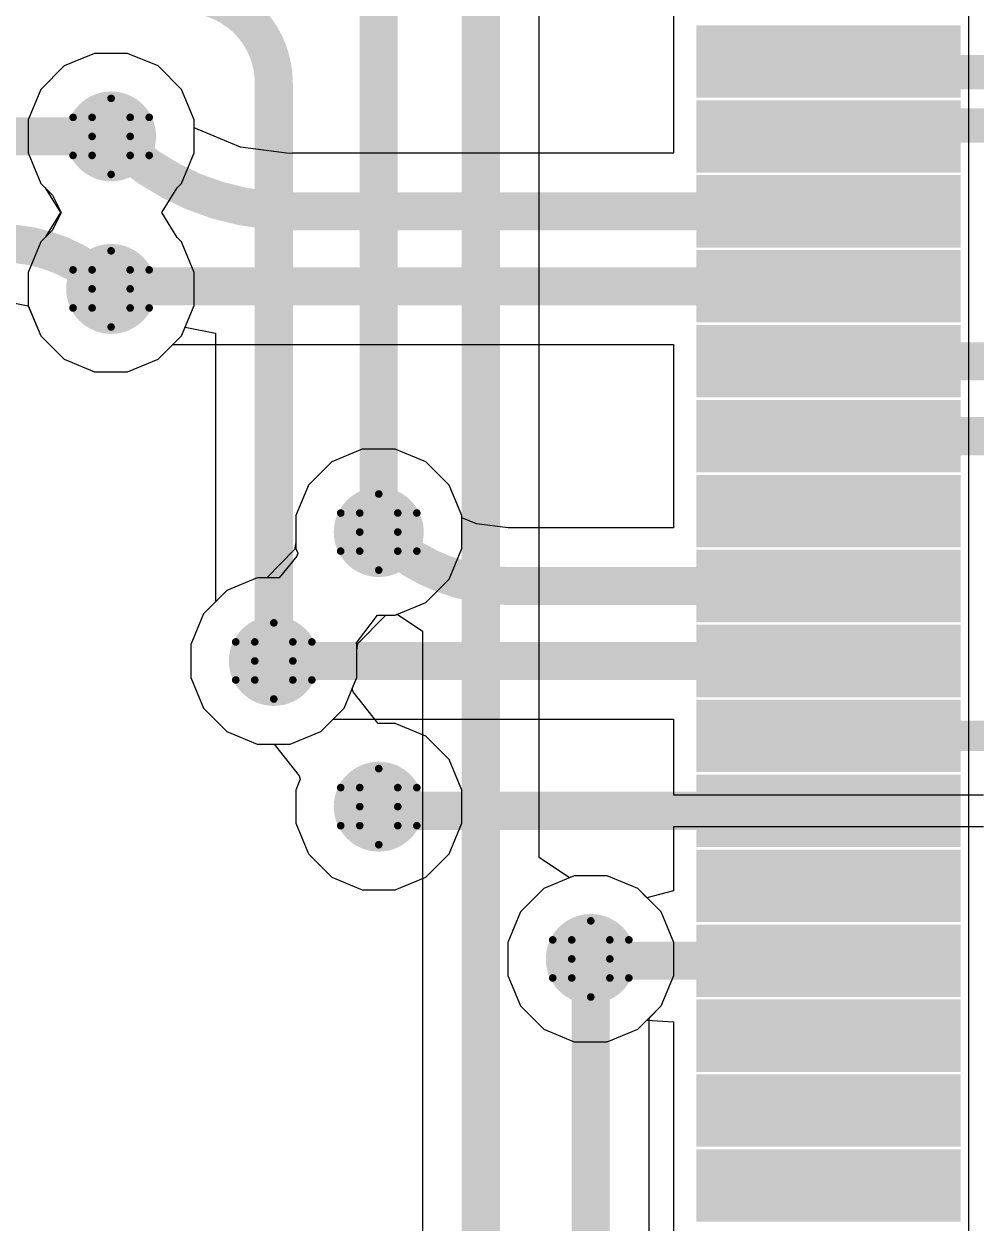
# Model space of a CAD drawing. Header units: inches. Extents: x 24 to 500, y 68 to 269.
# Drawn here: x 352.99 to 359.34, y 151.12 to 159.12 of the extents above; entities that cross this region are included whole.
import ezdxf

# ---------------------------------------------------------------- set-up
doc = ezdxf.new("R2010")
doc.units = ezdxf.units.IN
for name, color, linetype in [('Bottom Layer', 5, 'Continuous'), ('Drill Drawing', 1, 'Continuous'), ('Layer 1', 16, 'Continuous'), ('Layer 2', 76, 'Continuous'), ('Top Layer', 1, 'Continuous'), ('Top Paste', 8, 'Continuous'), ('Top Solder', 216, 'Continuous'), ('Via Holes', 16, 'Continuous')]:
    doc.layers.add(name, color=color, linetype=linetype)

# ---------------------------------------------------------------- blocks, each defined once
blk = doc.blocks.new('LQFP_144_20_20__68')
at = {"layer": 'Top Layer'}
for points in [[(9.9, 6.89), (11.46, 6.89), (11.46, 6.61), (9.9, 6.61)], [(9.9, 6.39), (11.46, 6.39), (11.46, 6.11), (9.9, 6.11)], [(9.9, 5.89), (11.46, 5.89), (11.46, 5.61), (9.9, 5.61)], [(9.9, 5.39), (11.46, 5.39), (11.46, 5.11), (9.9, 5.11)], [(9.9, 4.89), (11.46, 4.89), (11.46, 4.61), (9.9, 4.61)], [(9.9, 4.39), (11.46, 4.39), (11.46, 4.11), (9.9, 4.11)], [(9.9, 3.89), (11.46, 3.89), (11.46, 3.61), (9.9, 3.61)], [(9.9, 3.39), (11.46, 3.39), (11.46, 3.11), (9.9, 3.11)], [(9.9, 2.89), (11.46, 2.89), (11.46, 2.61), (9.9, 2.61)], [(9.9, 2.39), (11.46, 2.39), (11.46, 2.11), (9.9, 2.11)], [(9.9, 1.89), (11.46, 1.89), (11.46, 1.61), (9.9, 1.61)], [(9.9, 1.39), (11.46, 1.39), (11.46, 1.11), (9.9, 1.11)], [(9.9, 0.89), (11.46, 0.89), (11.46, 0.61), (9.9, 0.61)], [(9.9, 0.39), (11.46, 0.39), (11.46, 0.11), (9.9, 0.11)], [(9.9, -0.11), (11.46, -0.11), (11.46, -0.39), (9.9, -0.39)], [(9.9, -0.61), (11.46, -0.61), (11.46, -0.89), (9.9, -0.89)]]:
    blk.add_hatch(color=1, dxfattribs=at).paths.add_polyline_path(points)
at = {"layer": 'Top Paste'}
for points in [[(9.9, 6.89), (11.46, 6.89), (11.46, 6.61), (9.9, 6.61)], [(9.9, 6.39), (11.46, 6.39), (11.46, 6.11), (9.9, 6.11)], [(9.9, 5.89), (11.46, 5.89), (11.46, 5.61), (9.9, 5.61)], [(9.9, 5.39), (11.46, 5.39), (11.46, 5.11), (9.9, 5.11)], [(9.9, 4.89), (11.46, 4.89), (11.46, 4.61), (9.9, 4.61)], [(9.9, 4.39), (11.46, 4.39), (11.46, 4.11), (9.9, 4.11)], [(9.9, 3.89), (11.46, 3.89), (11.46, 3.61), (9.9, 3.61)], [(9.9, 3.39), (11.46, 3.39), (11.46, 3.11), (9.9, 3.11)], [(9.9, 2.89), (11.46, 2.89), (11.46, 2.61), (9.9, 2.61)], [(9.9, 2.39), (11.46, 2.39), (11.46, 2.11), (9.9, 2.11)], [(9.9, 1.89), (11.46, 1.89), (11.46, 1.61), (9.9, 1.61)], [(9.9, 1.39), (11.46, 1.39), (11.46, 1.11), (9.9, 1.11)], [(9.9, 0.89), (11.46, 0.89), (11.46, 0.61), (9.9, 0.61)], [(9.9, 0.39), (11.46, 0.39), (11.46, 0.11), (9.9, 0.11)], [(9.9, -0.11), (11.46, -0.11), (11.46, -0.39), (9.9, -0.39)], [(9.9, -0.61), (11.46, -0.61), (11.46, -0.89), (9.9, -0.89)]]:
    blk.add_hatch(color=8, dxfattribs=at).paths.add_polyline_path(points)
at = {"layer": 'Top Solder'}
for points in [[(9.7984, 6.9916), (11.5616, 6.9916), (11.5616, 6.5084), (9.7984, 6.5084)], [(9.7984, 6.4916), (11.5616, 6.4916), (11.5616, 6.0084), (9.7984, 6.0084)], [(9.7984, 5.9916), (11.5616, 5.9916), (11.5616, 5.5084), (9.7984, 5.5084)], [(9.7984, 5.4916), (11.5616, 5.4916), (11.5616, 5.0084), (9.7984, 5.0084)], [(9.7984, 4.9916), (11.5616, 4.9916), (11.5616, 4.5084), (9.7984, 4.5084)], [(9.7984, 4.4916), (11.5616, 4.4916), (11.5616, 4.0084), (9.7984, 4.0084)], [(9.7984, 3.9916), (11.5616, 3.9916), (11.5616, 3.5084), (9.7984, 3.5084)], [(9.7984, 3.4916), (11.5616, 3.4916), (11.5616, 3.0084), (9.7984, 3.0084)], [(9.7984, 2.9916), (11.5616, 2.9916), (11.5616, 2.5084), (9.7984, 2.5084)], [(9.7984, 2.4916), (11.5616, 2.4916), (11.5616, 2.0084), (9.7984, 2.0084)], [(9.7984, 1.9916), (11.5616, 1.9916), (11.5616, 1.5084), (9.7984, 1.5084)], [(9.7984, 1.4916), (11.5616, 1.4916), (11.5616, 1.0084), (9.7984, 1.0084)], [(9.7984, 0.9916), (11.5616, 0.9916), (11.5616, 0.5084), (9.7984, 0.5084)], [(9.7984, 0.4916), (11.5616, 0.4916), (11.5616, 0.0084), (9.7984, 0.0084)], [(9.7984, -0.0084), (11.5616, -0.0084), (11.5616, -0.4916), (9.7984, -0.4916)], [(9.7984, -0.5084), (11.5616, -0.5084), (11.5616, -0.9916), (9.7984, -0.9916)]]:
    blk.add_hatch(color=216, dxfattribs=at).paths.add_polyline_path(points)

msp = doc.modelspace()

# ---------------------------------------------------------------- hatches: boundary and pattern name
at = {"layer": 'Bottom Layer'}
h = msp.add_hatch(color=5, dxfattribs=at)
edge = h.paths.add_edge_path()
edge.add_arc((353.568, 158.3706), 0.3, 0, 360)
h = msp.add_hatch(color=5, dxfattribs=at)
edge = h.paths.add_edge_path()
edge.add_arc((353.568, 157.353), 0.3, 0, 360)
h = msp.add_hatch(color=5, dxfattribs=at)
edge = h.paths.add_edge_path()
edge.add_arc((355.3537, 155.7306), 0.3, 0, 360)
h = msp.add_hatch(color=5, dxfattribs=at)
edge = h.paths.add_edge_path()
edge.add_arc((354.6534, 154.8706), 0.3, 0, 360)
h = msp.add_hatch(color=5, dxfattribs=at)
edge = h.paths.add_edge_path()
edge.add_arc((355.3537, 153.8986), 0.3, 0, 360)
h = msp.add_hatch(color=5, dxfattribs=at)
edge = h.paths.add_edge_path()
edge.add_arc((356.7684, 152.8826), 0.3, 0, 360)
at = {"layer": 'Layer 1'}
h = msp.add_hatch(color=16, dxfattribs=at)
edge = h.paths.add_edge_path()
edge.add_arc((353.568, 158.3706), 0.3, 0, 360)
h = msp.add_hatch(color=16, dxfattribs=at)
edge = h.paths.add_edge_path()
edge.add_arc((353.568, 157.353), 0.3, 0, 360)
h = msp.add_hatch(color=16, dxfattribs=at)
edge = h.paths.add_edge_path()
edge.add_arc((355.3537, 155.7306), 0.3, 0, 360)
h = msp.add_hatch(color=16, dxfattribs=at)
edge = h.paths.add_edge_path()
edge.add_arc((354.6534, 154.8706), 0.3, 0, 360)
h = msp.add_hatch(color=16, dxfattribs=at)
edge = h.paths.add_edge_path()
edge.add_arc((355.3537, 153.8986), 0.3, 0, 360)
h = msp.add_hatch(color=16, dxfattribs=at)
edge = h.paths.add_edge_path()
edge.add_arc((356.7684, 152.8826), 0.3, 0, 360)
at = {"layer": 'Layer 2'}
h = msp.add_hatch(color=76, dxfattribs=at)
edge = h.paths.add_edge_path()
edge.add_arc((353.568, 158.3706), 0.3, 0, 360)
h = msp.add_hatch(color=76, dxfattribs=at)
edge = h.paths.add_edge_path()
edge.add_arc((353.568, 157.353), 0.3, 0, 360)
h = msp.add_hatch(color=76, dxfattribs=at)
edge = h.paths.add_edge_path()
edge.add_arc((355.3537, 155.7306), 0.3, 0, 360)
h = msp.add_hatch(color=76, dxfattribs=at)
edge = h.paths.add_edge_path()
edge.add_arc((354.6534, 154.8706), 0.3, 0, 360)
h = msp.add_hatch(color=76, dxfattribs=at)
edge = h.paths.add_edge_path()
edge.add_arc((355.3537, 153.8986), 0.3, 0, 360)
h = msp.add_hatch(color=76, dxfattribs=at)
edge = h.paths.add_edge_path()
edge.add_arc((356.7684, 152.8826), 0.3, 0, 360)
at = {"layer": 'Top Layer'}
h = msp.add_hatch(color=1, dxfattribs=at)
edge = h.paths.add_edge_path()
edge.add_arc((353.568, 158.3706), 0.3, 0, 360)
h = msp.add_hatch(color=1, dxfattribs=at)
edge = h.paths.add_edge_path()
edge.add_arc((353.568, 157.353), 0.3, 0, 360)
h = msp.add_hatch(color=1, dxfattribs=at)
edge = h.paths.add_edge_path()
edge.add_arc((355.3537, 155.7306), 0.3, 0, 360)
h = msp.add_hatch(color=1, dxfattribs=at)
edge = h.paths.add_edge_path()
edge.add_arc((354.6534, 154.8706), 0.3, 0, 360)
h = msp.add_hatch(color=1, dxfattribs=at)
edge = h.paths.add_edge_path()
edge.add_arc((355.3537, 153.8986), 0.3, 0, 360)
h = msp.add_hatch(color=1, dxfattribs=at)
edge = h.paths.add_edge_path()
edge.add_arc((356.7684, 152.8826), 0.3, 0, 360)
at = {"layer": 'Via Holes'}
h = msp.add_hatch(color=7, dxfattribs=at)
edge = h.paths.add_edge_path()
edge.add_arc((353.568, 158.3706), 0.15, 0, 360)
h = msp.add_hatch(color=7, dxfattribs=at)
edge = h.paths.add_edge_path()
edge.add_arc((353.568, 157.353), 0.15, 0, 360)
h = msp.add_hatch(color=7, dxfattribs=at)
edge = h.paths.add_edge_path()
edge.add_arc((355.3537, 155.7306), 0.15, 0, 360)
h = msp.add_hatch(color=7, dxfattribs=at)
edge = h.paths.add_edge_path()
edge.add_arc((354.6534, 154.8706), 0.15, 0, 360)
h = msp.add_hatch(color=7, dxfattribs=at)
edge = h.paths.add_edge_path()
edge.add_arc((355.3537, 153.8986), 0.15, 0, 360)
h = msp.add_hatch(color=7, dxfattribs=at)
edge = h.paths.add_edge_path()
edge.add_arc((356.7684, 152.8826), 0.15, 0, 360)

# ---------------------------------------------------------------- linework, layer by layer
at = {"layer": 'Bottom Layer'}
for p, q in [((359.2882, 163.0794), (359.2882, 143.7767)), ((356.4232, 153.559), (356.4232, 160.0706)), ((352.8508, 157.2731), (353.015, 157.2404)), ((353.015, 157.2404), (353.0983, 157.0392)), ((354.0377, 157.0392), (354.0619, 157.0978)), ((354.0619, 157.0978), (354.2649, 157.0574)), ((354.2649, 157.0574), (354.2649, 155.2656)), ((353.0983, 157.0392), (353.2542, 156.8833)), ((353.8818, 156.8833), (354.0377, 157.0392)), ((353.2542, 156.8833), (353.4578, 156.799)), ((353.6782, 156.799), (353.8818, 156.8833)), ((353.4578, 156.799), (353.6782, 156.799)), ((354.2649, 155.2656), (354.1837, 155.1844)), ((354.1837, 155.1844), (354.0994, 154.9808)), ((355.2045, 154.9914), (355.346, 155.1766)), ((355.346, 155.1766), (355.4639, 155.1766)), ((355.4639, 155.1766), (355.4774, 155.1822)), ((355.4774, 155.1822), (355.6462, 155.0694)), ((355.6462, 155.0694), (355.6462, 146.1634)), ((354.0994, 154.9808), (354.0994, 154.7604)), ((355.204, 154.9891), (355.2045, 154.9914)), ((355.2074, 154.9808), (355.204, 154.9891)), ((355.2074, 154.7604), (355.2074, 154.9808)), ((354.0994, 154.7604), (354.1837, 154.5568)), ((355.1231, 154.5568), (355.2074, 154.7604)), ((354.1837, 154.5568), (354.3396, 154.4009)), ((354.9672, 154.4009), (355.1231, 154.5568)), ((354.3396, 154.4009), (354.5432, 154.3166)), ((354.7636, 154.3166), (354.9672, 154.4009)), ((354.5432, 154.3166), (354.7636, 154.3166)), ((356.6262, 153.4233), (356.4232, 153.559)), ((356.6582, 153.4366), (356.6262, 153.4233)), ((356.8786, 153.4366), (356.6582, 153.4366)), ((357.0822, 153.3523), (356.8786, 153.4366)), ((357.2381, 153.1964), (357.0822, 153.3523)), ((357.3224, 152.9928), (357.2381, 153.1964)), ((357.3224, 152.7724), (357.3224, 152.9928)), ((357.2381, 152.5688), (357.3224, 152.7724)), ((357.1569, 152.4876), (357.2381, 152.5688)), ((357.1569, 144.5562), (357.1569, 152.4876))]:
    msp.add_line(p, q, dxfattribs=at)
for points in [[(356.0347, 146.1634, 0.254, 0.254, 0), (356.0347, 160.0706, 0.254, 0.254, 0)], [(354.061, 159.3202, 0.254, 0.254, -0.414214), (354.6534, 158.7277, 0.254, 0.254, 0)], [(355.3537, 155.7306, 0.254, 0.254, 0), (355.3537, 159.3492, 0.254, 0.254, 0)], [(354.6534, 154.8706, 0.254, 0.254, 0), (354.6534, 158.7277, 0.254, 0.254, 0)], [(337.9327, 158.3706, 0.254, 0.254, 0), (353.568, 158.3706, 0.254, 0.254, 0)], [(352.8321, 157.6578, 0.254, 0.254, -0.198912), (353.568, 157.353, 0.254, 0.254, 0)], [(356.7684, 144.5562, 0.254, 0.254, 0), (356.7684, 152.8826, 0.254, 0.254, 0)]]:
    msp.add_lwpolyline(points, format="xyseb", dxfattribs=at)
for points in [[(354.5899, 158.7277, 0.127, 0.127, 1), (354.7169, 158.7277, 0.127, 0.127, 1)], [(354.5899, 158.7277, 0.127, 0.127, 1), (354.7169, 158.7277, 0.127, 0.127, 1)], [(353.5045, 158.3706, 0.127, 0.127, 1), (353.6315, 158.3706, 0.127, 0.127, 1)], [(353.5045, 157.353, 0.127, 0.127, 1), (353.6315, 157.353, 0.127, 0.127, 1)], [(355.2902, 155.7306, 0.127, 0.127, 1), (355.4172, 155.7306, 0.127, 0.127, 1)], [(354.5899, 154.8706, 0.127, 0.127, 1), (354.7169, 154.8706, 0.127, 0.127, 1)], [(356.7049, 152.8826, 0.127, 0.127, 1), (356.8319, 152.8826, 0.127, 0.127, 1)]]:
    msp.add_lwpolyline(points, format="xyseb", close=True, dxfattribs=at)
at = {"layer": 'Drill Drawing'}
for points in [[(353.441, 158.4976, 0.0508, 0.0508, 0), (353.568, 158.6246, 0.0508, 0.0508, 0)], [(353.568, 158.6246, 0.0508, 0.0508, 0), (353.695, 158.4976, 0.0508, 0.0508, 0)], [(353.314, 158.4976, 0.0508, 0.0508, 0), (353.441, 158.3706, 0.0508, 0.0508, 0)], [(353.314, 158.4976, 0.0508, 0.0508, 0), (353.441, 158.4976, 0.0508, 0.0508, 0)], [(353.695, 158.4976, 0.0508, 0.0508, 0), (353.822, 158.4976, 0.0508, 0.0508, 0)], [(353.695, 158.3706, 0.0508, 0.0508, 0), (353.822, 158.4976, 0.0508, 0.0508, 0)], [(353.314, 158.2436, 0.0508, 0.0508, 0), (353.441, 158.3706, 0.0508, 0.0508, 0)], [(353.695, 158.3706, 0.0508, 0.0508, 0), (353.822, 158.2436, 0.0508, 0.0508, 0)], [(353.314, 158.2436, 0.0508, 0.0508, 0), (353.441, 158.2436, 0.0508, 0.0508, 0)], [(353.441, 158.2436, 0.0508, 0.0508, 0), (353.568, 158.1166, 0.0508, 0.0508, 0)], [(353.568, 158.1166, 0.0508, 0.0508, 0), (353.695, 158.2436, 0.0508, 0.0508, 0)], [(353.695, 158.2436, 0.0508, 0.0508, 0), (353.822, 158.2436, 0.0508, 0.0508, 0)], [(353.441, 157.48, 0.0508, 0.0508, 0), (353.568, 157.607, 0.0508, 0.0508, 0)], [(353.568, 157.607, 0.0508, 0.0508, 0), (353.695, 157.48, 0.0508, 0.0508, 0)], [(353.314, 157.48, 0.0508, 0.0508, 0), (353.441, 157.353, 0.0508, 0.0508, 0)], [(353.314, 157.48, 0.0508, 0.0508, 0), (353.441, 157.48, 0.0508, 0.0508, 0)], [(353.695, 157.48, 0.0508, 0.0508, 0), (353.822, 157.48, 0.0508, 0.0508, 0)], [(353.695, 157.353, 0.0508, 0.0508, 0), (353.822, 157.48, 0.0508, 0.0508, 0)], [(353.314, 157.226, 0.0508, 0.0508, 0), (353.441, 157.353, 0.0508, 0.0508, 0)], [(353.695, 157.353, 0.0508, 0.0508, 0), (353.822, 157.226, 0.0508, 0.0508, 0)], [(353.314, 157.226, 0.0508, 0.0508, 0), (353.441, 157.226, 0.0508, 0.0508, 0)], [(353.441, 157.226, 0.0508, 0.0508, 0), (353.568, 157.099, 0.0508, 0.0508, 0)], [(353.568, 157.099, 0.0508, 0.0508, 0), (353.695, 157.226, 0.0508, 0.0508, 0)], [(353.695, 157.226, 0.0508, 0.0508, 0), (353.822, 157.226, 0.0508, 0.0508, 0)], [(355.2267, 155.8576, 0.0508, 0.0508, 0), (355.3537, 155.9846, 0.0508, 0.0508, 0)], [(355.3537, 155.9846, 0.0508, 0.0508, 0), (355.4807, 155.8576, 0.0508, 0.0508, 0)], [(355.0997, 155.8576, 0.0508, 0.0508, 0), (355.2267, 155.7306, 0.0508, 0.0508, 0)], [(355.0997, 155.8576, 0.0508, 0.0508, 0), (355.2267, 155.8576, 0.0508, 0.0508, 0)], [(355.4807, 155.8576, 0.0508, 0.0508, 0), (355.6077, 155.8576, 0.0508, 0.0508, 0)], [(355.4807, 155.7306, 0.0508, 0.0508, 0), (355.6077, 155.8576, 0.0508, 0.0508, 0)], [(355.0997, 155.6036, 0.0508, 0.0508, 0), (355.2267, 155.7306, 0.0508, 0.0508, 0)], [(355.4807, 155.7306, 0.0508, 0.0508, 0), (355.6077, 155.6036, 0.0508, 0.0508, 0)], [(355.0997, 155.6036, 0.0508, 0.0508, 0), (355.2267, 155.6036, 0.0508, 0.0508, 0)], [(355.2267, 155.6036, 0.0508, 0.0508, 0), (355.3537, 155.4766, 0.0508, 0.0508, 0)], [(355.3537, 155.4766, 0.0508, 0.0508, 0), (355.4807, 155.6036, 0.0508, 0.0508, 0)], [(355.4807, 155.6036, 0.0508, 0.0508, 0), (355.6077, 155.6036, 0.0508, 0.0508, 0)], [(354.5264, 154.9976, 0.0508, 0.0508, 0), (354.6534, 155.1246, 0.0508, 0.0508, 0)], [(354.6534, 155.1246, 0.0508, 0.0508, 0), (354.7804, 154.9976, 0.0508, 0.0508, 0)], [(354.3994, 154.9976, 0.0508, 0.0508, 0), (354.5264, 154.8706, 0.0508, 0.0508, 0)], [(354.3994, 154.9976, 0.0508, 0.0508, 0), (354.5264, 154.9976, 0.0508, 0.0508, 0)], [(354.7804, 154.9976, 0.0508, 0.0508, 0), (354.9074, 154.9976, 0.0508, 0.0508, 0)], [(354.7804, 154.8706, 0.0508, 0.0508, 0), (354.9074, 154.9976, 0.0508, 0.0508, 0)], [(354.3994, 154.7436, 0.0508, 0.0508, 0), (354.5264, 154.8706, 0.0508, 0.0508, 0)], [(354.7804, 154.8706, 0.0508, 0.0508, 0), (354.9074, 154.7436, 0.0508, 0.0508, 0)], [(354.3994, 154.7436, 0.0508, 0.0508, 0), (354.5264, 154.7436, 0.0508, 0.0508, 0)], [(354.5264, 154.7436, 0.0508, 0.0508, 0), (354.6534, 154.6166, 0.0508, 0.0508, 0)], [(354.6534, 154.6166, 0.0508, 0.0508, 0), (354.7804, 154.7436, 0.0508, 0.0508, 0)], [(354.7804, 154.7436, 0.0508, 0.0508, 0), (354.9074, 154.7436, 0.0508, 0.0508, 0)], [(355.2267, 154.0256, 0.0508, 0.0508, 0), (355.3537, 154.1526, 0.0508, 0.0508, 0)], [(355.3537, 154.1526, 0.0508, 0.0508, 0), (355.4807, 154.0256, 0.0508, 0.0508, 0)], [(355.0997, 154.0256, 0.0508, 0.0508, 0), (355.2267, 153.8986, 0.0508, 0.0508, 0)], [(355.0997, 154.0256, 0.0508, 0.0508, 0), (355.2267, 154.0256, 0.0508, 0.0508, 0)], [(355.4807, 154.0256, 0.0508, 0.0508, 0), (355.6077, 154.0256, 0.0508, 0.0508, 0)], [(355.4807, 153.8986, 0.0508, 0.0508, 0), (355.6077, 154.0256, 0.0508, 0.0508, 0)], [(355.0997, 153.7716, 0.0508, 0.0508, 0), (355.2267, 153.8986, 0.0508, 0.0508, 0)], [(355.4807, 153.8986, 0.0508, 0.0508, 0), (355.6077, 153.7716, 0.0508, 0.0508, 0)], [(355.0997, 153.7716, 0.0508, 0.0508, 0), (355.2267, 153.7716, 0.0508, 0.0508, 0)], [(355.2267, 153.7716, 0.0508, 0.0508, 0), (355.3537, 153.6446, 0.0508, 0.0508, 0)], [(355.3537, 153.6446, 0.0508, 0.0508, 0), (355.4807, 153.7716, 0.0508, 0.0508, 0)], [(355.4807, 153.7716, 0.0508, 0.0508, 0), (355.6077, 153.7716, 0.0508, 0.0508, 0)], [(356.6414, 153.0096, 0.0508, 0.0508, 0), (356.7684, 153.1366, 0.0508, 0.0508, 0)], [(356.7684, 153.1366, 0.0508, 0.0508, 0), (356.8954, 153.0096, 0.0508, 0.0508, 0)], [(356.5144, 153.0096, 0.0508, 0.0508, 0), (356.6414, 152.8826, 0.0508, 0.0508, 0)], [(356.5144, 153.0096, 0.0508, 0.0508, 0), (356.6414, 153.0096, 0.0508, 0.0508, 0)], [(356.8954, 153.0096, 0.0508, 0.0508, 0), (357.0224, 153.0096, 0.0508, 0.0508, 0)], [(356.8954, 152.8826, 0.0508, 0.0508, 0), (357.0224, 153.0096, 0.0508, 0.0508, 0)], [(356.5144, 152.7556, 0.0508, 0.0508, 0), (356.6414, 152.8826, 0.0508, 0.0508, 0)], [(356.8954, 152.8826, 0.0508, 0.0508, 0), (357.0224, 152.7556, 0.0508, 0.0508, 0)], [(356.5144, 152.7556, 0.0508, 0.0508, 0), (356.6414, 152.7556, 0.0508, 0.0508, 0)], [(356.6414, 152.7556, 0.0508, 0.0508, 0), (356.7684, 152.6286, 0.0508, 0.0508, 0)], [(356.7684, 152.6286, 0.0508, 0.0508, 0), (356.8954, 152.7556, 0.0508, 0.0508, 0)], [(356.8954, 152.7556, 0.0508, 0.0508, 0), (357.0224, 152.7556, 0.0508, 0.0508, 0)]]:
    msp.add_lwpolyline(points, format="xyseb", dxfattribs=at)
for points in [[(353.5553, 158.6246, 0.0254, 0.0254, 1), (353.5807, 158.6246, 0.0254, 0.0254, 1)], [(353.5553, 158.6246, 0.0254, 0.0254, 1), (353.5807, 158.6246, 0.0254, 0.0254, 1)], [(353.3013, 158.4976, 0.0254, 0.0254, 1), (353.3267, 158.4976, 0.0254, 0.0254, 1)], [(353.3013, 158.4976, 0.0254, 0.0254, 1), (353.3267, 158.4976, 0.0254, 0.0254, 1)], [(353.4283, 158.4976, 0.0254, 0.0254, 1), (353.4537, 158.4976, 0.0254, 0.0254, 1)], [(353.4283, 158.4976, 0.0254, 0.0254, 1), (353.4537, 158.4976, 0.0254, 0.0254, 1)], [(353.6823, 158.4976, 0.0254, 0.0254, 1), (353.7077, 158.4976, 0.0254, 0.0254, 1)], [(353.6823, 158.4976, 0.0254, 0.0254, 1), (353.7077, 158.4976, 0.0254, 0.0254, 1)], [(353.8093, 158.4976, 0.0254, 0.0254, 1), (353.8347, 158.4976, 0.0254, 0.0254, 1)], [(353.8093, 158.4976, 0.0254, 0.0254, 1), (353.8347, 158.4976, 0.0254, 0.0254, 1)], [(353.4283, 158.3706, 0.0254, 0.0254, 1), (353.4537, 158.3706, 0.0254, 0.0254, 1)], [(353.4283, 158.3706, 0.0254, 0.0254, 1), (353.4537, 158.3706, 0.0254, 0.0254, 1)], [(353.6823, 158.3706, 0.0254, 0.0254, 1), (353.7077, 158.3706, 0.0254, 0.0254, 1)], [(353.6823, 158.3706, 0.0254, 0.0254, 1), (353.7077, 158.3706, 0.0254, 0.0254, 1)], [(353.3013, 158.2436, 0.0254, 0.0254, 1), (353.3267, 158.2436, 0.0254, 0.0254, 1)], [(353.3013, 158.2436, 0.0254, 0.0254, 1), (353.3267, 158.2436, 0.0254, 0.0254, 1)], [(353.4283, 158.2436, 0.0254, 0.0254, 1), (353.4537, 158.2436, 0.0254, 0.0254, 1)], [(353.4283, 158.2436, 0.0254, 0.0254, 1), (353.4537, 158.2436, 0.0254, 0.0254, 1)], [(353.6823, 158.2436, 0.0254, 0.0254, 1), (353.7077, 158.2436, 0.0254, 0.0254, 1)], [(353.6823, 158.2436, 0.0254, 0.0254, 1), (353.7077, 158.2436, 0.0254, 0.0254, 1)], [(353.8093, 158.2436, 0.0254, 0.0254, 1), (353.8347, 158.2436, 0.0254, 0.0254, 1)], [(353.8093, 158.2436, 0.0254, 0.0254, 1), (353.8347, 158.2436, 0.0254, 0.0254, 1)], [(353.5553, 158.1166, 0.0254, 0.0254, 1), (353.5807, 158.1166, 0.0254, 0.0254, 1)], [(353.5553, 158.1166, 0.0254, 0.0254, 1), (353.5807, 158.1166, 0.0254, 0.0254, 1)], [(353.5553, 157.607, 0.0254, 0.0254, 1), (353.5807, 157.607, 0.0254, 0.0254, 1)], [(353.5553, 157.607, 0.0254, 0.0254, 1), (353.5807, 157.607, 0.0254, 0.0254, 1)], [(353.3013, 157.48, 0.0254, 0.0254, 1), (353.3267, 157.48, 0.0254, 0.0254, 1)], [(353.3013, 157.48, 0.0254, 0.0254, 1), (353.3267, 157.48, 0.0254, 0.0254, 1)], [(353.4283, 157.48, 0.0254, 0.0254, 1), (353.4537, 157.48, 0.0254, 0.0254, 1)], [(353.4283, 157.48, 0.0254, 0.0254, 1), (353.4537, 157.48, 0.0254, 0.0254, 1)], [(353.6823, 157.48, 0.0254, 0.0254, 1), (353.7077, 157.48, 0.0254, 0.0254, 1)], [(353.6823, 157.48, 0.0254, 0.0254, 1), (353.7077, 157.48, 0.0254, 0.0254, 1)], [(353.8093, 157.48, 0.0254, 0.0254, 1), (353.8347, 157.48, 0.0254, 0.0254, 1)], [(353.8093, 157.48, 0.0254, 0.0254, 1), (353.8347, 157.48, 0.0254, 0.0254, 1)], [(353.4283, 157.353, 0.0254, 0.0254, 1), (353.4537, 157.353, 0.0254, 0.0254, 1)], [(353.4283, 157.353, 0.0254, 0.0254, 1), (353.4537, 157.353, 0.0254, 0.0254, 1)], [(353.6823, 157.353, 0.0254, 0.0254, 1), (353.7077, 157.353, 0.0254, 0.0254, 1)], [(353.6823, 157.353, 0.0254, 0.0254, 1), (353.7077, 157.353, 0.0254, 0.0254, 1)], [(353.3013, 157.226, 0.0254, 0.0254, 1), (353.3267, 157.226, 0.0254, 0.0254, 1)], [(353.3013, 157.226, 0.0254, 0.0254, 1), (353.3267, 157.226, 0.0254, 0.0254, 1)], [(353.4283, 157.226, 0.0254, 0.0254, 1), (353.4537, 157.226, 0.0254, 0.0254, 1)], [(353.4283, 157.226, 0.0254, 0.0254, 1), (353.4537, 157.226, 0.0254, 0.0254, 1)], [(353.6823, 157.226, 0.0254, 0.0254, 1), (353.7077, 157.226, 0.0254, 0.0254, 1)], [(353.6823, 157.226, 0.0254, 0.0254, 1), (353.7077, 157.226, 0.0254, 0.0254, 1)], [(353.8093, 157.226, 0.0254, 0.0254, 1), (353.8347, 157.226, 0.0254, 0.0254, 1)], [(353.8093, 157.226, 0.0254, 0.0254, 1), (353.8347, 157.226, 0.0254, 0.0254, 1)], [(353.5553, 157.099, 0.0254, 0.0254, 1), (353.5807, 157.099, 0.0254, 0.0254, 1)], [(353.5553, 157.099, 0.0254, 0.0254, 1), (353.5807, 157.099, 0.0254, 0.0254, 1)], [(355.341, 155.9846, 0.0254, 0.0254, 1), (355.3664, 155.9846, 0.0254, 0.0254, 1)], [(355.341, 155.9846, 0.0254, 0.0254, 1), (355.3664, 155.9846, 0.0254, 0.0254, 1)], [(355.087, 155.8576, 0.0254, 0.0254, 1), (355.1124, 155.8576, 0.0254, 0.0254, 1)], [(355.087, 155.8576, 0.0254, 0.0254, 1), (355.1124, 155.8576, 0.0254, 0.0254, 1)], [(355.214, 155.8576, 0.0254, 0.0254, 1), (355.2394, 155.8576, 0.0254, 0.0254, 1)], [(355.214, 155.8576, 0.0254, 0.0254, 1), (355.2394, 155.8576, 0.0254, 0.0254, 1)], [(355.468, 155.8576, 0.0254, 0.0254, 1), (355.4934, 155.8576, 0.0254, 0.0254, 1)], [(355.468, 155.8576, 0.0254, 0.0254, 1), (355.4934, 155.8576, 0.0254, 0.0254, 1)], [(355.595, 155.8576, 0.0254, 0.0254, 1), (355.6204, 155.8576, 0.0254, 0.0254, 1)], [(355.595, 155.8576, 0.0254, 0.0254, 1), (355.6204, 155.8576, 0.0254, 0.0254, 1)], [(355.214, 155.7306, 0.0254, 0.0254, 1), (355.2394, 155.7306, 0.0254, 0.0254, 1)], [(355.214, 155.7306, 0.0254, 0.0254, 1), (355.2394, 155.7306, 0.0254, 0.0254, 1)], [(355.468, 155.7306, 0.0254, 0.0254, 1), (355.4934, 155.7306, 0.0254, 0.0254, 1)], [(355.468, 155.7306, 0.0254, 0.0254, 1), (355.4934, 155.7306, 0.0254, 0.0254, 1)], [(355.087, 155.6036, 0.0254, 0.0254, 1), (355.1124, 155.6036, 0.0254, 0.0254, 1)], [(355.087, 155.6036, 0.0254, 0.0254, 1), (355.1124, 155.6036, 0.0254, 0.0254, 1)], [(355.214, 155.6036, 0.0254, 0.0254, 1), (355.2394, 155.6036, 0.0254, 0.0254, 1)], [(355.214, 155.6036, 0.0254, 0.0254, 1), (355.2394, 155.6036, 0.0254, 0.0254, 1)], [(355.468, 155.6036, 0.0254, 0.0254, 1), (355.4934, 155.6036, 0.0254, 0.0254, 1)], [(355.468, 155.6036, 0.0254, 0.0254, 1), (355.4934, 155.6036, 0.0254, 0.0254, 1)], [(355.595, 155.6036, 0.0254, 0.0254, 1), (355.6204, 155.6036, 0.0254, 0.0254, 1)], [(355.595, 155.6036, 0.0254, 0.0254, 1), (355.6204, 155.6036, 0.0254, 0.0254, 1)], [(355.341, 155.4766, 0.0254, 0.0254, 1), (355.3664, 155.4766, 0.0254, 0.0254, 1)], [(355.341, 155.4766, 0.0254, 0.0254, 1), (355.3664, 155.4766, 0.0254, 0.0254, 1)], [(354.6407, 155.1246, 0.0254, 0.0254, 1), (354.6661, 155.1246, 0.0254, 0.0254, 1)], [(354.6407, 155.1246, 0.0254, 0.0254, 1), (354.6661, 155.1246, 0.0254, 0.0254, 1)], [(354.3867, 154.9976, 0.0254, 0.0254, 1), (354.4121, 154.9976, 0.0254, 0.0254, 1)], [(354.3867, 154.9976, 0.0254, 0.0254, 1), (354.4121, 154.9976, 0.0254, 0.0254, 1)], [(354.5137, 154.9976, 0.0254, 0.0254, 1), (354.5391, 154.9976, 0.0254, 0.0254, 1)], [(354.5137, 154.9976, 0.0254, 0.0254, 1), (354.5391, 154.9976, 0.0254, 0.0254, 1)], [(354.7677, 154.9976, 0.0254, 0.0254, 1), (354.7931, 154.9976, 0.0254, 0.0254, 1)], [(354.7677, 154.9976, 0.0254, 0.0254, 1), (354.7931, 154.9976, 0.0254, 0.0254, 1)], [(354.8947, 154.9976, 0.0254, 0.0254, 1), (354.9201, 154.9976, 0.0254, 0.0254, 1)], [(354.8947, 154.9976, 0.0254, 0.0254, 1), (354.9201, 154.9976, 0.0254, 0.0254, 1)], [(354.5137, 154.8706, 0.0254, 0.0254, 1), (354.5391, 154.8706, 0.0254, 0.0254, 1)], [(354.5137, 154.8706, 0.0254, 0.0254, 1), (354.5391, 154.8706, 0.0254, 0.0254, 1)], [(354.7677, 154.8706, 0.0254, 0.0254, 1), (354.7931, 154.8706, 0.0254, 0.0254, 1)], [(354.7677, 154.8706, 0.0254, 0.0254, 1), (354.7931, 154.8706, 0.0254, 0.0254, 1)], [(354.3867, 154.7436, 0.0254, 0.0254, 1), (354.4121, 154.7436, 0.0254, 0.0254, 1)], [(354.3867, 154.7436, 0.0254, 0.0254, 1), (354.4121, 154.7436, 0.0254, 0.0254, 1)], [(354.5137, 154.7436, 0.0254, 0.0254, 1), (354.5391, 154.7436, 0.0254, 0.0254, 1)], [(354.5137, 154.7436, 0.0254, 0.0254, 1), (354.5391, 154.7436, 0.0254, 0.0254, 1)], [(354.7677, 154.7436, 0.0254, 0.0254, 1), (354.7931, 154.7436, 0.0254, 0.0254, 1)], [(354.7677, 154.7436, 0.0254, 0.0254, 1), (354.7931, 154.7436, 0.0254, 0.0254, 1)], [(354.8947, 154.7436, 0.0254, 0.0254, 1), (354.9201, 154.7436, 0.0254, 0.0254, 1)], [(354.8947, 154.7436, 0.0254, 0.0254, 1), (354.9201, 154.7436, 0.0254, 0.0254, 1)], [(354.6407, 154.6166, 0.0254, 0.0254, 1), (354.6661, 154.6166, 0.0254, 0.0254, 1)], [(354.6407, 154.6166, 0.0254, 0.0254, 1), (354.6661, 154.6166, 0.0254, 0.0254, 1)], [(355.341, 154.1526, 0.0254, 0.0254, 1), (355.3664, 154.1526, 0.0254, 0.0254, 1)], [(355.341, 154.1526, 0.0254, 0.0254, 1), (355.3664, 154.1526, 0.0254, 0.0254, 1)], [(355.087, 154.0256, 0.0254, 0.0254, 1), (355.1124, 154.0256, 0.0254, 0.0254, 1)], [(355.087, 154.0256, 0.0254, 0.0254, 1), (355.1124, 154.0256, 0.0254, 0.0254, 1)], [(355.214, 154.0256, 0.0254, 0.0254, 1), (355.2394, 154.0256, 0.0254, 0.0254, 1)], [(355.214, 154.0256, 0.0254, 0.0254, 1), (355.2394, 154.0256, 0.0254, 0.0254, 1)], [(355.468, 154.0256, 0.0254, 0.0254, 1), (355.4934, 154.0256, 0.0254, 0.0254, 1)], [(355.468, 154.0256, 0.0254, 0.0254, 1), (355.4934, 154.0256, 0.0254, 0.0254, 1)], [(355.595, 154.0256, 0.0254, 0.0254, 1), (355.6204, 154.0256, 0.0254, 0.0254, 1)], [(355.595, 154.0256, 0.0254, 0.0254, 1), (355.6204, 154.0256, 0.0254, 0.0254, 1)], [(355.214, 153.8986, 0.0254, 0.0254, 1), (355.2394, 153.8986, 0.0254, 0.0254, 1)], [(355.214, 153.8986, 0.0254, 0.0254, 1), (355.2394, 153.8986, 0.0254, 0.0254, 1)], [(355.468, 153.8986, 0.0254, 0.0254, 1), (355.4934, 153.8986, 0.0254, 0.0254, 1)], [(355.468, 153.8986, 0.0254, 0.0254, 1), (355.4934, 153.8986, 0.0254, 0.0254, 1)], [(355.087, 153.7716, 0.0254, 0.0254, 1), (355.1124, 153.7716, 0.0254, 0.0254, 1)], [(355.087, 153.7716, 0.0254, 0.0254, 1), (355.1124, 153.7716, 0.0254, 0.0254, 1)], [(355.214, 153.7716, 0.0254, 0.0254, 1), (355.2394, 153.7716, 0.0254, 0.0254, 1)], [(355.214, 153.7716, 0.0254, 0.0254, 1), (355.2394, 153.7716, 0.0254, 0.0254, 1)], [(355.468, 153.7716, 0.0254, 0.0254, 1), (355.4934, 153.7716, 0.0254, 0.0254, 1)], [(355.468, 153.7716, 0.0254, 0.0254, 1), (355.4934, 153.7716, 0.0254, 0.0254, 1)], [(355.595, 153.7716, 0.0254, 0.0254, 1), (355.6204, 153.7716, 0.0254, 0.0254, 1)], [(355.595, 153.7716, 0.0254, 0.0254, 1), (355.6204, 153.7716, 0.0254, 0.0254, 1)], [(355.341, 153.6446, 0.0254, 0.0254, 1), (355.3664, 153.6446, 0.0254, 0.0254, 1)], [(355.341, 153.6446, 0.0254, 0.0254, 1), (355.3664, 153.6446, 0.0254, 0.0254, 1)], [(356.7557, 153.1366, 0.0254, 0.0254, 1), (356.7811, 153.1366, 0.0254, 0.0254, 1)], [(356.7557, 153.1366, 0.0254, 0.0254, 1), (356.7811, 153.1366, 0.0254, 0.0254, 1)], [(356.5017, 153.0096, 0.0254, 0.0254, 1), (356.5271, 153.0096, 0.0254, 0.0254, 1)], [(356.5017, 153.0096, 0.0254, 0.0254, 1), (356.5271, 153.0096, 0.0254, 0.0254, 1)], [(356.6287, 153.0096, 0.0254, 0.0254, 1), (356.6541, 153.0096, 0.0254, 0.0254, 1)], [(356.6287, 153.0096, 0.0254, 0.0254, 1), (356.6541, 153.0096, 0.0254, 0.0254, 1)], [(356.8827, 153.0096, 0.0254, 0.0254, 1), (356.9081, 153.0096, 0.0254, 0.0254, 1)], [(356.8827, 153.0096, 0.0254, 0.0254, 1), (356.9081, 153.0096, 0.0254, 0.0254, 1)], [(357.0097, 153.0096, 0.0254, 0.0254, 1), (357.0351, 153.0096, 0.0254, 0.0254, 1)], [(357.0097, 153.0096, 0.0254, 0.0254, 1), (357.0351, 153.0096, 0.0254, 0.0254, 1)], [(356.6287, 152.8826, 0.0254, 0.0254, 1), (356.6541, 152.8826, 0.0254, 0.0254, 1)], [(356.6287, 152.8826, 0.0254, 0.0254, 1), (356.6541, 152.8826, 0.0254, 0.0254, 1)], [(356.8827, 152.8826, 0.0254, 0.0254, 1), (356.9081, 152.8826, 0.0254, 0.0254, 1)], [(356.8827, 152.8826, 0.0254, 0.0254, 1), (356.9081, 152.8826, 0.0254, 0.0254, 1)], [(356.5017, 152.7556, 0.0254, 0.0254, 1), (356.5271, 152.7556, 0.0254, 0.0254, 1)], [(356.5017, 152.7556, 0.0254, 0.0254, 1), (356.5271, 152.7556, 0.0254, 0.0254, 1)], [(356.6287, 152.7556, 0.0254, 0.0254, 1), (356.6541, 152.7556, 0.0254, 0.0254, 1)], [(356.6287, 152.7556, 0.0254, 0.0254, 1), (356.6541, 152.7556, 0.0254, 0.0254, 1)], [(356.8827, 152.7556, 0.0254, 0.0254, 1), (356.9081, 152.7556, 0.0254, 0.0254, 1)], [(356.8827, 152.7556, 0.0254, 0.0254, 1), (356.9081, 152.7556, 0.0254, 0.0254, 1)], [(357.0097, 152.7556, 0.0254, 0.0254, 1), (357.0351, 152.7556, 0.0254, 0.0254, 1)], [(357.0097, 152.7556, 0.0254, 0.0254, 1), (357.0351, 152.7556, 0.0254, 0.0254, 1)], [(356.7557, 152.6286, 0.0254, 0.0254, 1), (356.7811, 152.6286, 0.0254, 0.0254, 1)], [(356.7557, 152.6286, 0.0254, 0.0254, 1), (356.7811, 152.6286, 0.0254, 0.0254, 1)]]:
    msp.add_lwpolyline(points, format="xyseb", close=True, dxfattribs=at)
at = {"layer": 'Layer 1'}
for p, q in [((353.4578, 158.9246), (353.2542, 158.8403)), ((353.6782, 158.9246), (353.4578, 158.9246)), ((353.8818, 158.8403), (353.6782, 158.9246)), ((353.2542, 158.8403), (353.0983, 158.6844)), ((354.0377, 158.6844), (353.8818, 158.8403)), ((353.0983, 158.6844), (353.014, 158.4808)), ((354.122, 158.4808), (354.0377, 158.6844)), ((353.014, 158.4808), (353.014, 158.2604)), ((354.122, 158.2604), (354.122, 158.4808)), ((353.014, 158.2604), (353.0983, 158.0568)), ((354.0377, 158.0568), (354.122, 158.2604)), ((353.0983, 158.0568), (353.1274, 158.0277)), ((353.1274, 158.0277), (353.23, 157.8618)), ((353.906, 157.8618), (354.0086, 158.0277)), ((354.0086, 158.0277), (354.0377, 158.0568)), ((353.23, 157.8618), (353.1274, 157.6959)), ((354.0086, 157.6959), (353.906, 157.8618)), ((353.1274, 157.6959), (353.0983, 157.6668)), ((354.0377, 157.6668), (354.0086, 157.6959)), ((353.0983, 157.6668), (353.014, 157.4632)), ((354.122, 157.4632), (354.0377, 157.6668)), ((353.014, 157.4632), (353.014, 157.2428)), ((354.122, 157.2428), (354.122, 157.4632)), ((353.014, 157.2428), (353.0983, 157.0392)), ((354.0377, 157.0392), (354.122, 157.2428)), ((353.0983, 157.0392), (353.2542, 156.8833)), ((353.8818, 156.8833), (354.0377, 157.0392)), ((353.2542, 156.8833), (353.4578, 156.799)), ((353.6782, 156.799), (353.8818, 156.8833)), ((353.4578, 156.799), (353.6782, 156.799)), ((355.2435, 156.2846), (355.0399, 156.2003)), ((355.4639, 156.2846), (355.2435, 156.2846)), ((355.6675, 156.2003), (355.4639, 156.2846)), ((355.0399, 156.2003), (354.884, 156.0444)), ((355.8233, 156.0444), (355.6675, 156.2003)), ((354.884, 156.0444), (354.7997, 155.8408)), ((355.9077, 155.8408), (355.8233, 156.0444)), ((354.7997, 155.8408), (354.7997, 155.6593)), ((355.9077, 155.6204), (355.9077, 155.8408)), ((354.7926, 155.6133), (354.6059, 155.4246)), ((354.7997, 155.6593), (354.7926, 155.6133)), ((355.8233, 155.4168), (355.9077, 155.6204)), ((354.5432, 155.4246), (354.3396, 155.3403)), ((354.6059, 155.4246), (354.5432, 155.4246)), ((355.6675, 155.2609), (355.8233, 155.4168)), ((354.3396, 155.3403), (354.1837, 155.1844)), ((355.4639, 155.1766), (355.6675, 155.2609)), ((354.1837, 155.1844), (354.0994, 154.9808)), ((355.2145, 154.988), (355.4012, 155.1766)), ((355.4012, 155.1766), (355.4639, 155.1766)), ((354.0994, 154.9808), (354.0994, 154.7604)), ((355.2074, 154.9419), (355.2145, 154.988)), ((355.2074, 154.7604), (355.2074, 154.9419)), ((354.0994, 154.7604), (354.1837, 154.5568)), ((355.1231, 154.5568), (355.2074, 154.7604)), ((354.1837, 154.5568), (354.3396, 154.4009)), ((354.9672, 154.4009), (355.1231, 154.5568)), ((354.3396, 154.4009), (354.5432, 154.3166)), ((354.7636, 154.3166), (354.9672, 154.4009)), ((354.5432, 154.3166), (354.7636, 154.3166)), ((356.6582, 153.4366), (356.4546, 153.3523)), ((356.8786, 153.4366), (356.6582, 153.4366)), ((357.0822, 153.3523), (356.8786, 153.4366)), ((356.4546, 153.3523), (356.2987, 153.1964)), ((357.2381, 153.1964), (357.0822, 153.3523)), ((356.2987, 153.1964), (356.2144, 152.9928)), ((357.3224, 152.9928), (357.2381, 153.1964)), ((356.2144, 152.9928), (356.2144, 152.7724)), ((357.3224, 152.7724), (357.3224, 152.9928)), ((356.2144, 152.7724), (356.2987, 152.5688)), ((357.2381, 152.5688), (357.3224, 152.7724)), ((356.2987, 152.5688), (356.4546, 152.4129)), ((357.0822, 152.4129), (357.2381, 152.5688)), ((356.4546, 152.4129), (356.6582, 152.3286)), ((356.8786, 152.3286), (357.0822, 152.4129)), ((356.6582, 152.3286), (356.8786, 152.3286))]:
    msp.add_line(p, q, dxfattribs=at)
at = {"layer": 'Layer 2'}
for p, q in [((353.4578, 158.9246), (353.2542, 158.8403)), ((353.6782, 158.9246), (353.4578, 158.9246)), ((353.8818, 158.8403), (353.6782, 158.9246)), ((353.2542, 158.8403), (353.0983, 158.6844)), ((354.0377, 158.6844), (353.8818, 158.8403)), ((353.0983, 158.6844), (353.014, 158.4808)), ((354.122, 158.4808), (354.0377, 158.6844)), ((353.014, 158.4808), (353.014, 158.2604)), ((354.122, 158.2604), (354.122, 158.4808)), ((353.014, 158.2604), (353.0983, 158.0568)), ((354.0377, 158.0568), (354.122, 158.2604)), ((353.0983, 158.0568), (353.1274, 158.0277)), ((353.1274, 158.0277), (353.23, 157.8618)), ((353.906, 157.8618), (354.0086, 158.0277)), ((354.0086, 158.0277), (354.0377, 158.0568)), ((353.23, 157.8618), (353.1274, 157.6959)), ((354.0086, 157.6959), (353.906, 157.8618)), ((353.1274, 157.6959), (353.0983, 157.6668)), ((354.0377, 157.6668), (354.0086, 157.6959)), ((353.0983, 157.6668), (353.014, 157.4632)), ((354.122, 157.4632), (354.0377, 157.6668)), ((353.014, 157.4632), (353.014, 157.2428)), ((354.122, 157.2428), (354.122, 157.4632)), ((353.014, 157.2428), (353.0983, 157.0392)), ((354.0377, 157.0392), (354.122, 157.2428)), ((353.0983, 157.0392), (353.2542, 156.8833)), ((353.8818, 156.8833), (354.0377, 157.0392)), ((353.2542, 156.8833), (353.4578, 156.799)), ((353.6782, 156.799), (353.8818, 156.8833)), ((353.4578, 156.799), (353.6782, 156.799)), ((355.2435, 156.2846), (355.0399, 156.2003)), ((355.4639, 156.2846), (355.2435, 156.2846)), ((355.6675, 156.2003), (355.4639, 156.2846)), ((355.0399, 156.2003), (354.884, 156.0444)), ((355.8233, 156.0444), (355.6675, 156.2003)), ((354.884, 156.0444), (354.7997, 155.8408)), ((355.9077, 155.8408), (355.8233, 156.0444)), ((354.7997, 155.8408), (354.7997, 155.6593)), ((355.9077, 155.6204), (355.9077, 155.8408)), ((354.7926, 155.6133), (354.6059, 155.4246)), ((354.7997, 155.6593), (354.7926, 155.6133)), ((355.8233, 155.4168), (355.9077, 155.6204)), ((354.5432, 155.4246), (354.3396, 155.3403)), ((354.6059, 155.4246), (354.5432, 155.4246)), ((355.6675, 155.2609), (355.8233, 155.4168)), ((354.3396, 155.3403), (354.1837, 155.1844)), ((355.4639, 155.1766), (355.6675, 155.2609)), ((354.1837, 155.1844), (354.0994, 154.9808)), ((355.2145, 154.988), (355.4012, 155.1766)), ((355.4012, 155.1766), (355.4639, 155.1766)), ((354.0994, 154.9808), (354.0994, 154.7604)), ((355.2074, 154.9419), (355.2145, 154.988)), ((355.2074, 154.7604), (355.2074, 154.9419)), ((354.0994, 154.7604), (354.1837, 154.5568)), ((355.1771, 154.6873), (355.2074, 154.7604)), ((355.1837, 154.6639), (355.1771, 154.6873)), ((355.3507, 154.4526), (355.1837, 154.6639)), ((354.1837, 154.5568), (354.3396, 154.4009)), ((354.3396, 154.4009), (354.5432, 154.3166)), ((355.4639, 154.4526), (355.3507, 154.4526)), ((355.6675, 154.3683), (355.4639, 154.4526)), ((355.8233, 154.2124), (355.6675, 154.3683)), ((354.5432, 154.3166), (354.6564, 154.3166)), ((354.6564, 154.3166), (354.8234, 154.1053)), ((355.9077, 154.0088), (355.8233, 154.2124)), ((354.83, 154.0819), (354.7997, 154.0088)), ((354.8234, 154.1053), (354.83, 154.0819)), ((354.7997, 154.0088), (354.7997, 153.7884)), ((355.9077, 153.7884), (355.9077, 154.0088)), ((354.7997, 153.7884), (354.884, 153.5848)), ((355.8233, 153.5848), (355.9077, 153.7884)), ((354.884, 153.5848), (355.0399, 153.4289)), ((355.6675, 153.4289), (355.8233, 153.5848)), ((355.0399, 153.4289), (355.2435, 153.3446)), ((355.4639, 153.3446), (355.6675, 153.4289)), ((356.6582, 153.4366), (356.4546, 153.3523)), ((356.8786, 153.4366), (356.6582, 153.4366)), ((357.0822, 153.3523), (356.8786, 153.4366)), ((355.2435, 153.3446), (355.4639, 153.3446)), ((356.4546, 153.3523), (356.2987, 153.1964)), ((357.2381, 153.1964), (357.0822, 153.3523)), ((356.2987, 153.1964), (356.2144, 152.9928)), ((357.3224, 152.9928), (357.2381, 153.1964)), ((356.2144, 152.9928), (356.2144, 152.7724)), ((357.3224, 152.7724), (357.3224, 152.9928)), ((356.2144, 152.7724), (356.2987, 152.5688)), ((357.2381, 152.5688), (357.3224, 152.7724)), ((356.2987, 152.5688), (356.4546, 152.4129)), ((357.0822, 152.4129), (357.2381, 152.5688)), ((356.4546, 152.4129), (356.6582, 152.3286)), ((356.8786, 152.3286), (357.0822, 152.4129)), ((356.6582, 152.3286), (356.8786, 152.3286))]:
    msp.add_line(p, q, dxfattribs=at)
at = {"layer": 'Top Layer'}
for p, q in [((357.3212, 159.4766), (357.3212, 158.2591)), ((353.4578, 158.9246), (353.2542, 158.8403)), ((353.6782, 158.9246), (353.4578, 158.9246)), ((353.8818, 158.8403), (353.6782, 158.9246)), ((353.2542, 158.8403), (353.0983, 158.6844)), ((354.0377, 158.6844), (353.8818, 158.8403)), ((353.0983, 158.6844), (353.014, 158.4808)), ((354.122, 158.4808), (354.0377, 158.6844)), ((353.014, 158.4808), (353.014, 158.2604)), ((354.122, 158.4266), (354.122, 158.4808)), ((354.4323, 158.2981), (354.122, 158.4266)), ((353.014, 158.2604), (353.0983, 158.0568)), ((354.7567, 158.2554), (354.4323, 158.2981)), ((354.7752, 158.2591), (354.7567, 158.2554)), ((357.3212, 158.2591), (354.7752, 158.2591)), ((353.0983, 158.0568), (353.1772, 157.978)), ((353.1772, 157.978), (353.2348, 157.8618)), ((353.2348, 157.8618), (353.1772, 157.7457)), ((353.1772, 157.7457), (353.0983, 157.6668)), ((353.0983, 157.6668), (353.014, 157.4632)), ((353.014, 157.4632), (353.014, 157.2428)), ((353.014, 157.2428), (353.0983, 157.0392)), ((353.0983, 157.0392), (353.2542, 156.8833)), ((353.8818, 156.8833), (353.9806, 156.9821)), ((353.9806, 156.9821), (357.3212, 156.9821)), ((357.3212, 156.9821), (357.3212, 155.759)), ((353.2542, 156.8833), (353.4578, 156.799)), ((353.6782, 156.799), (353.8818, 156.8833)), ((353.4578, 156.799), (353.6782, 156.799)), ((355.2435, 156.2846), (355.0399, 156.2003)), ((355.4639, 156.2846), (355.2435, 156.2846)), ((355.6675, 156.2003), (355.4639, 156.2846)), ((355.0399, 156.2003), (354.884, 156.0444)), ((355.8233, 156.0444), (355.6675, 156.2003)), ((354.884, 156.0444), (354.7997, 155.8408)), ((355.9077, 155.8408), (355.8233, 156.0444)), ((354.7997, 155.8408), (354.7997, 155.6204)), ((355.9077, 155.826), (355.9077, 155.8408)), ((356.0048, 155.7858), (355.9077, 155.826)), ((356.2169, 155.7579), (356.0048, 155.7858)), ((356.2229, 155.759), (356.2169, 155.7579)), ((357.3212, 155.759), (356.2229, 155.759)), ((354.7997, 155.6204), (354.8127, 155.5889)), ((354.8069, 155.5693), (354.6883, 155.4246)), ((354.8127, 155.5889), (354.8069, 155.5693)), ((354.5432, 155.4246), (354.3396, 155.3403)), ((354.6883, 155.4246), (354.5432, 155.4246)), ((354.3396, 155.3403), (354.1837, 155.1844)), ((354.1837, 155.1844), (354.0994, 154.9808)), ((354.0994, 154.9808), (354.0994, 154.7604)), ((354.0994, 154.7604), (354.1837, 154.5568)), ((354.1837, 154.5568), (354.3396, 154.4009)), ((354.9672, 154.4009), (355.0484, 154.4821)), ((355.0484, 154.4821), (357.3212, 154.4821)), ((357.3212, 154.4821), (357.3212, 153.9766)), ((354.3396, 154.4009), (354.5432, 154.3166)), ((354.7636, 154.3166), (354.9672, 154.4009)), ((354.5432, 154.3166), (354.7636, 154.3166)), ((357.3212, 153.9766), (359.3892, 153.9766)), ((359.3892, 153.7646), (357.3212, 153.7646)), ((357.3212, 153.7646), (357.3212, 153.3363)), ((356.6582, 153.4366), (356.4546, 153.3523)), ((356.8786, 153.4366), (356.6582, 153.4366)), ((357.0822, 153.3523), (356.8786, 153.4366)), ((356.4546, 153.3523), (356.2987, 153.1964)), ((357.1434, 153.2911), (357.0822, 153.3523)), ((357.3212, 153.3363), (357.1434, 153.2911)), ((356.2987, 153.1964), (356.2144, 152.9928)), ((356.2144, 152.9928), (356.2144, 152.7724)), ((356.2144, 152.7724), (356.2987, 152.5688)), ((356.2987, 152.5688), (356.4546, 152.4129)), ((356.4546, 152.4129), (356.6582, 152.3286)), ((356.8786, 152.3286), (357.0822, 152.4129)), ((357.0822, 152.4129), (357.1434, 152.4741)), ((357.1434, 152.4741), (357.3212, 152.4628)), ((357.3212, 152.4628), (357.3212, 151.4766)), ((356.6582, 152.3286), (356.8786, 152.3286)), ((357.3212, 151.4766), (357.3212, 150.4766))]:
    msp.add_line(p, q, dxfattribs=at)
for points in [[(358.3552, 158.8706, 0.2286, 0.2286, 0), (358.4274, 158.7984, 0.2286, 0.2286, 0)], [(358.4274, 158.7984, 0.2286, 0.2286, 0), (370.6117, 158.7984, 0.2286, 0.2286, 0)], [(353.5684, 158.3702, 0.254, 0.254, -0.000079), (353.568, 158.3706, 0.254, 0.254, 0)], [(354.7752, 157.8706, 0.254, 0.254, -0.19883), (353.5684, 158.3702, 0.254, 0.254, 0)], [(358.3552, 158.3706, 0.2286, 0.2286, 0), (358.4274, 158.4428, 0.2286, 0.2286, 0)], [(358.4274, 158.4428, 0.2286, 0.2286, 0), (362.7265, 158.4428, 0.2286, 0.2286, 0)], [(354.7752, 157.8706, 0.254, 0.254, 0), (358.3552, 157.8706, 0.254, 0.254, 0)], [(353.568, 157.3706, 0.254, 0.254, 0), (358.3552, 157.3706, 0.254, 0.254, 0)], [(353.568, 157.353, 0.254, 0.254, 0), (353.568, 157.3706, 0.254, 0.254, 0)], [(358.3552, 156.8706, 0.254, 0.254, 0), (361.5309, 156.8706, 0.254, 0.254, 0)], [(358.3552, 156.3706, 0.254, 0.254, 0), (359.8085, 156.3706, 0.254, 0.254, 0)], [(355.6819, 155.496, 0.254, 0.254, -0.082612), (355.3537, 155.7306, 0.254, 0.254, 0)], [(356.2229, 155.3706, 0.254, 0.254, -0.11442), (355.6819, 155.496, 0.254, 0.254, 0)], [(356.2229, 155.3706, 0.254, 0.254, 0), (358.3552, 155.3706, 0.254, 0.254, 0)], [(354.6534, 154.8706, 0.254, 0.254, 0), (358.3552, 154.8706, 0.254, 0.254, 0)], [(358.3552, 154.3706, 0.2032, 0.2032, 0), (360.8197, 154.3706, 0.2032, 0.2032, 0)], [(355.3817, 153.8706, 0.254, 0.254, -0.414214), (355.3537, 153.8986, 0.254, 0.254, 0)], [(355.3817, 153.8706, 0.254, 0.254, 0), (358.3552, 153.8706, 0.254, 0.254, 0)], [(356.7973, 152.8706, 0.254, 0.254, -0.198912), (356.7684, 152.8826, 0.254, 0.254, 0)], [(356.7973, 152.8706, 0.254, 0.254, 0), (358.3552, 152.8706, 0.254, 0.254, 0)]]:
    msp.add_lwpolyline(points, format="xyseb", dxfattribs=at)
for points in [[(358.298, 158.8706, 0.1143, 0.1143, 1), (358.4123, 158.8706, 0.1143, 0.1143, 1)], [(358.3702, 158.7984, 0.1143, 0.1143, 1), (358.4845, 158.7984, 0.1143, 0.1143, 1)], [(358.3702, 158.7984, 0.1143, 0.1143, 1), (358.4845, 158.7984, 0.1143, 0.1143, 1)], [(353.5045, 158.3706, 0.127, 0.127, 1), (353.6315, 158.3706, 0.127, 0.127, 1)], [(353.5049, 158.3702, 0.127, 0.127, 1), (353.6319, 158.3702, 0.127, 0.127, 1)], [(353.5049, 158.3702, 0.127, 0.127, 1), (353.6319, 158.3702, 0.127, 0.127, 1)], [(358.298, 158.3706, 0.1143, 0.1143, 1), (358.4123, 158.3706, 0.1143, 0.1143, 1)], [(358.3702, 158.4428, 0.1143, 0.1143, 1), (358.4845, 158.4428, 0.1143, 0.1143, 1)], [(358.3702, 158.4428, 0.1143, 0.1143, 1), (358.4845, 158.4428, 0.1143, 0.1143, 1)], [(354.7117, 157.8706, 0.127, 0.127, 1), (354.8387, 157.8706, 0.127, 0.127, 1)], [(354.7117, 157.8706, 0.127, 0.127, 1), (354.8387, 157.8706, 0.127, 0.127, 1)], [(358.2917, 157.8706, 0.127, 0.127, 1), (358.4187, 157.8706, 0.127, 0.127, 1)], [(353.5045, 157.3706, 0.127, 0.127, 1), (353.6315, 157.3706, 0.127, 0.127, 1)], [(353.5045, 157.3706, 0.127, 0.127, 1), (353.6315, 157.3706, 0.127, 0.127, 1)], [(353.5045, 157.353, 0.127, 0.127, 1), (353.6315, 157.353, 0.127, 0.127, 1)], [(358.2917, 157.3706, 0.127, 0.127, 1), (358.4187, 157.3706, 0.127, 0.127, 1)], [(358.2917, 156.8706, 0.127, 0.127, 1), (358.4187, 156.8706, 0.127, 0.127, 1)], [(358.2917, 156.3706, 0.127, 0.127, 1), (358.4187, 156.3706, 0.127, 0.127, 1)], [(355.2902, 155.7306, 0.127, 0.127, 1), (355.4172, 155.7306, 0.127, 0.127, 1)], [(355.6184, 155.496, 0.127, 0.127, 1), (355.7454, 155.496, 0.127, 0.127, 1)], [(355.6184, 155.496, 0.127, 0.127, 1), (355.7454, 155.496, 0.127, 0.127, 1)], [(356.1594, 155.3706, 0.127, 0.127, 1), (356.2864, 155.3706, 0.127, 0.127, 1)], [(356.1594, 155.3706, 0.127, 0.127, 1), (356.2864, 155.3706, 0.127, 0.127, 1)], [(358.2917, 155.3706, 0.127, 0.127, 1), (358.4187, 155.3706, 0.127, 0.127, 1)], [(354.5899, 154.8706, 0.127, 0.127, 1), (354.7169, 154.8706, 0.127, 0.127, 1)], [(358.2917, 154.8706, 0.127, 0.127, 1), (358.4187, 154.8706, 0.127, 0.127, 1)], [(358.3044, 154.3706, 0.1016, 0.1016, 1), (358.406, 154.3706, 0.1016, 0.1016, 1)], [(355.2902, 153.8986, 0.127, 0.127, 1), (355.4172, 153.8986, 0.127, 0.127, 1)], [(355.3182, 153.8706, 0.127, 0.127, 1), (355.4452, 153.8706, 0.127, 0.127, 1)], [(355.3182, 153.8706, 0.127, 0.127, 1), (355.4452, 153.8706, 0.127, 0.127, 1)], [(358.2917, 153.8706, 0.127, 0.127, 1), (358.4187, 153.8706, 0.127, 0.127, 1)], [(356.7049, 152.8826, 0.127, 0.127, 1), (356.8319, 152.8826, 0.127, 0.127, 1)], [(356.7338, 152.8706, 0.127, 0.127, 1), (356.8608, 152.8706, 0.127, 0.127, 1)], [(356.7338, 152.8706, 0.127, 0.127, 1), (356.8608, 152.8706, 0.127, 0.127, 1)], [(358.2917, 152.8706, 0.127, 0.127, 1), (358.4187, 152.8706, 0.127, 0.127, 1)]]:
    msp.add_lwpolyline(points, format="xyseb", close=True, dxfattribs=at)

# ---------------------------------------------------------------- block references
msp.add_blockref('LQFP_144_20_20__68', (347.6752, 152.1206))

doc.saveas('drawing.dxf')
